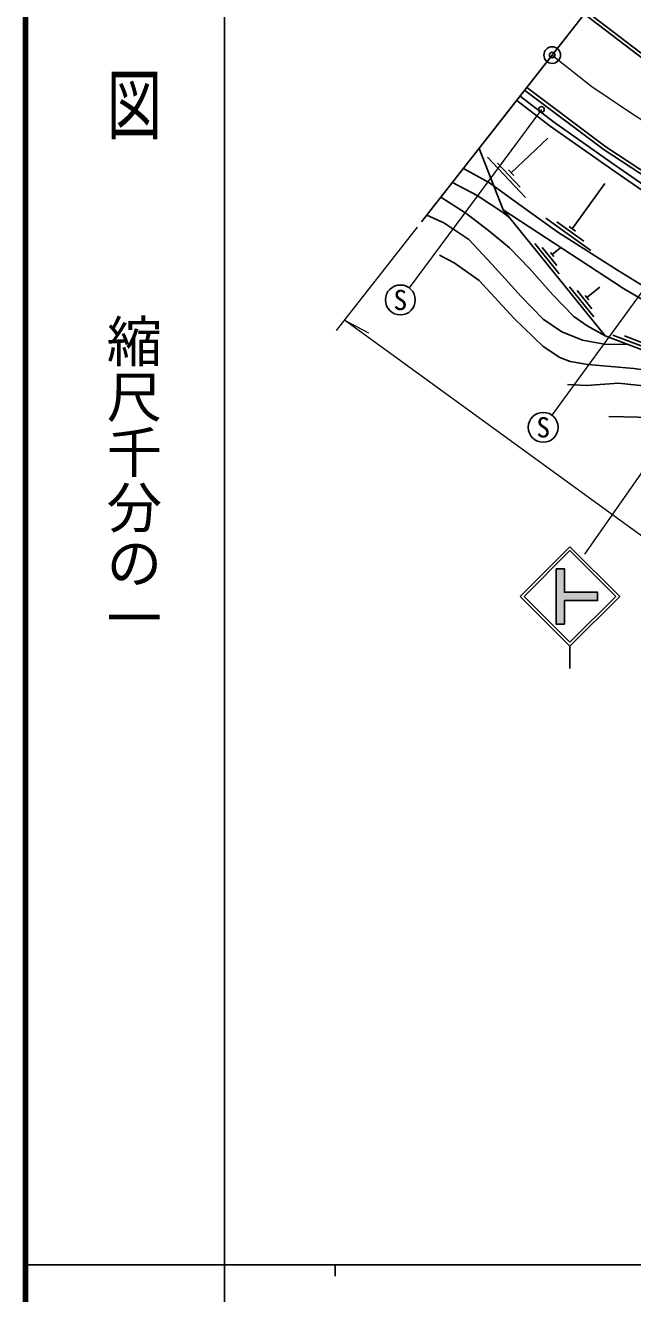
# Model space of a CAD drawing. Units: millimetres at full size, sheet at 1:1000; details may follow other scales. Extents: x 40000 to 680000, y 20000 to 380000.
# Drawn here: x 40000 to 94864, y 202409 to 317065 of the extents above; entities that cross this region are included whole.
import ezdxf
from ezdxf.enums import TextEntityAlignment as Align

# ---------------------------------------------------------------- set-up
doc = ezdxf.new("R2010")
doc.units = ezdxf.units.MM
doc.header["$LTSCALE"] = 1000
doc.header["$PDMODE"] = 32
doc.header["$PDSIZE"] = 500
doc.linetypes.add('CHAIN', pattern=[18.5, 12, -1.5, 3.5, -1.5])
for name, color, linetype, lineweight in [('M-BGD', 7, 'Continuous', 25), ('M-BGD-EXST', 7, 'Continuous', 25), ('M-BMK', 2, 'CHAIN', 13), ('M-BMK-OTRS', 5, 'Continuous', 25), ('M-BMK-SRVR', 3, 'Continuous', 25), ('M-STR-HTXT', 7, 'Continuous', 13), ('M-STR-STRC', 7, 'Continuous', 25), ('M-TTL', 2, 'Continuous', 140), ('M-TTL-BAND', 7, 'Continuous', 25)]:
    doc.layers.add(name, color=color, linetype=linetype, lineweight=lineweight)
doc.layers.add('M-OTRS', color=6, linetype='Continuous')
doc.styles.add('@ＭＳ ゴシック', font='')
doc.styles.add('ＭＳ ゴシック', font='')
doc.styles.get('@ＭＳ ゴシック').set_extended_font_data('@MS Gothic')
doc.styles.get('ＭＳ ゴシック').set_extended_font_data('MS Gothic')

msp = doc.modelspace()

# ---------------------------------------------------------------- hatches: boundary and pattern name
at = {"layer": 'M-STR-STRC'}
msp.add_hatch(color=256, dxfattribs=at).paths.add_polyline_path([(91704, 265811), (88704, 265811), (88704, 267936), (87954, 267936), (87954, 262936), (88704, 262936), (88704, 265061), (91704, 265061)])

# ---------------------------------------------------------------- linework, layer by layer
at = {"layer": 'M-BGD'}
for p, q in [((83903, 303737), (87211, 306870)), ((81748, 305139), (85187, 301509)), ((82654, 304619), (84717, 302441)), ((83663, 303991), (84144, 303483)), ((89410, 298664), (92352, 302769)), ((87029, 299632), (91093, 296720)), ((88016, 299294), (90455, 297546)), ((89126, 298868), (89695, 298460)), ((86028, 297332), (88228, 294610)), ((86701, 296976), (88021, 295343)), ((87594, 296348), (88381, 296983)), ((87440, 296538), (87748, 296157)), ((89173, 293440), (91373, 290718)), ((89846, 293084), (91166, 291451)), ((90586, 292647), (90894, 292266)), ((90740, 292456), (91906, 293399)), ((93077, 289056), (97755, 287290)), ((94119, 288984), (96925, 287924))]:
    msp.add_line(p, q, dxfattribs=at)
for points in [[(90502, 318089), (95975, 313929), (100396, 310828), (106744, 306629), (117403, 299838), (126892, 293899), (136934, 287635), (146742, 281703), (153062, 278282), (157585, 275907), (162622, 273579), (168099, 271448), (171979, 270100), (176210, 268932), (179692, 268249), (182299, 268080)], [(90687, 318325), (96152, 314172), (100565, 311076), (106907, 306880), (117564, 300092), (127051, 294154), (137091, 287891), (146891, 281964), (153203, 278546), (157718, 276176), (162740, 273855), (168203, 271729), (172069, 270386), (176279, 269224), (179731, 268547), (182374, 268376)], [(85107, 311198), (92285, 305827), (101592, 299727), (121532, 287054), (134029, 279630), (144375, 273206), (154446, 267370), (161165, 264031), (167197, 261641), (173621, 259823), (180145, 258066)], [(85292, 311434), (92457, 306073), (101755, 299979), (121689, 287309), (134185, 279886), (144530, 273463), (154588, 267634), (161287, 264305), (167293, 261925), (173700, 260112), (180218, 258357)], [(84388, 310278), (87424, 307944), (92955, 304056), (98909, 299925), (104412, 296355), (109418, 293291), (118350, 287974), (127212, 282545), (135102, 277663)], [(84696, 310672), (87721, 308347), (93241, 304466), (99188, 300340), (104678, 296778), (109677, 293719), (118608, 288402), (127474, 282971), (136628, 277307)], [(80985, 305932), (83168, 300392), (92375, 289001), (104643, 284367), (112895, 282154)], [(79573, 304127), (81937, 302830), (84370, 301045), (88102, 298370), (93512, 294936), (98965, 291545), (110191, 284847), (113915, 282609), (138457, 276880)], [(78579, 302858), (80823, 301696), (83113, 300177), (83757, 299664)], [(77531, 301519), (79794, 300073), (81848, 298523), (83726, 296957), (85534, 295089), (87652, 292705), (89539, 290759), (90764, 289902), (92375, 289001)], [(94426, 288226), (92330, 288248), (90322, 288604), (88461, 289345), (86782, 290494), (84808, 292547), (82132, 295478), (80051, 297715), (78792, 298555), (77804, 299227), (76268, 299906)], [(112895, 282154), (94046, 293279), (83168, 300392)], [(77428, 296276), (78746, 295606), (80986, 294013), (84176, 290573), (86778, 288042), (88287, 287037), (89210, 286677), (90815, 286402), (94972, 286031), (98477, 285573), (100897, 285178), (105437, 284154)], [(88972, 284600), (90705, 284495), (93578, 284706), (96690, 284374), (99009, 284098), (102138, 283136), (106008, 281775)], [(92716, 281690), (96668, 281624), (99817, 281216), (104975, 280503), (109725, 279412)]]:
    msp.add_lwpolyline(points, dxfattribs=at)
at = {"layer": 'M-BGD-EXST'}
for centre, radius in [((86629, 309467), 250), ((73879, 292241), 1350), ((86785, 280726), 1350)]:
    msp.add_circle(centre, radius, dxfattribs=at)
at = {"layer": 'M-BMK'}
msp.add_lwpolyline([(87599, 314381), (91174, 311546), (94682, 309194), (97722, 307209), (148918, 275328), (151579, 273707), (155140, 271773), (158049, 270360), (160956, 269036), (164231, 267709), (167437, 266542), (170847, 265512), (174089, 264786), (177276, 263987), (180917, 263411), (184537, 263019)], dxfattribs=at)
at = {"layer": 'M-BMK-OTRS'}
for p, q in [((108932, 341634), (75794, 299300)), ((100062, 330303), (81487, 306573))]:
    msp.add_line(p, q, dxfattribs=at)
at = {"layer": 'M-BMK-SRVR'}
msp.add_circle((87599, 314381), 750, dxfattribs=at)
msp.add_circle((87599, 314381), 750, dxfattribs=at)
at = {"layer": 'M-OTRS'}
msp.add_point((87599, 314381), dxfattribs=at)
at = {"layer": 'M-STR-HTXT'}
for p, q in [((86629, 309467), (74682, 293326)), ((100441, 299527), (87578, 281819)), ((68098, 289469), (75423, 298826)), ((108675, 295225), (90508, 269253)), ((68844, 290421), (71011, 289268))]:
    msp.add_line(p, q, dxfattribs=at)
msp.add_lwpolyline([(193763, 231310), (178476, 231007), (164478, 232715), (145480, 238345), (129809, 246101), (68844, 290421)], dxfattribs=at)
at = {"layer": 'M-STR-STRC'}
for p, q in [((84704, 265437), (89204, 269937)), ((85058, 265437), (89204, 269583)), ((93705, 265436), (89204, 269937)), ((93351, 265436), (89204, 269583)), ((87954, 267936), (87954, 262936)), ((87954, 267936), (88704, 267936)), ((88704, 267936), (88704, 265811)), ((84704, 265437), (89204, 260936)), ((85058, 265437), (89204, 261290)), ((88704, 265811), (91704, 265811)), ((88704, 265061), (91704, 265061)), ((88704, 265061), (88704, 262936)), ((89204, 261290), (93351, 265436)), ((89205, 260936), (93705, 265436)), ((91704, 265811), (91704, 265061)), ((87954, 262936), (88704, 262936)), ((89204, 260936), (89204, 258936))]:
    msp.add_line(p, q, dxfattribs=at)
msp.add_lwpolyline([(87954, 267936), (88704, 267936), (88704, 265811), (91704, 265811), (91704, 265061), (88704, 265061), (88704, 262936), (87954, 262936)], close=True, dxfattribs=at)
at = {"layer": 'M-TTL'}
msp.add_line((40000, 380000), (40000, 20000), dxfattribs=at)
at = {"layer": 'M-TTL-BAND'}
for p, q in [((58000, 370000), (58000, 20000)), ((40000, 205000), (579000, 205000)), ((68000, 205000), (68000, 204000))]:
    msp.add_line(p, q, dxfattribs=at)

# ---------------------------------------------------------------- texts
at = {"layer": 'M-BGD-EXST', "style": 'ＭＳ ゴシック'}
for p in [(73879, 292241), (86785, 280726)]:
    msp.add_text('S', height=1833, dxfattribs=at).set_placement(p, align=Align.MIDDLE_CENTER)
at = {"layer": 'M-TTL-BAND', "style": '@ＭＳ ゴシック', "width": 1.4}
msp.add_text('平  面  図', height=3666, rotation=270, dxfattribs=at).set_placement((49777, 306475), align=Align.MIDDLE_RIGHT)
at = {"layer": 'M-TTL-BAND', "style": '@ＭＳ ゴシック'}
msp.add_text('縮尺千分の一', height=3666, rotation=270, dxfattribs=at).set_placement((49777, 261030), align=Align.MIDDLE_RIGHT)

doc.saveas('drawing.dxf')
